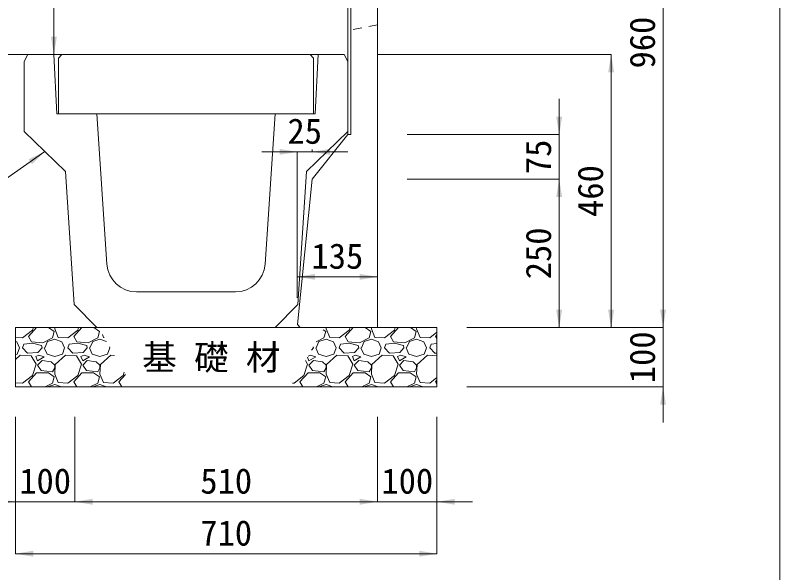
# Model space of a CAD drawing. Units: millimetres at full size, sheet at 1:20. Extents: x 201886 to 211886, y 860265 to 873235.
# Drawn here: x 206599 to 207886, y 871207 to 872146 of the extents above; entities that cross this region are included whole.
import ezdxf
from ezdxf.enums import TextEntityAlignment as Align

# ---------------------------------------------------------------- set-up
doc = ezdxf.new("R2010")
doc.units = ezdxf.units.MM
doc.header["$LTSCALE"] = 20
doc.linetypes.add('USER1', pattern=[1.35, 0.75, -0.6])
for name, color, linetype, lineweight in [('0_2', 7, 'Continuous', 20), ('UKパネル', 2, 'Continuous', 20), ('ハッチング', 7, 'Continuous', 5), ('図枠', 5, 'Continuous', 13), ('寸法線', 7, 'Continuous', 13), ('引出線', 4, 'Continuous', 13), ('本体', 2, 'Continuous', 13)]:
    doc.layers.add(name, color=color, linetype=linetype, lineweight=lineweight)
doc.layers.add('文字', color=7, linetype='Continuous')
doc.styles.add('ＭＳ ゴシック', font='')
doc.styles.get('ＭＳ ゴシック').set_extended_font_data('MS Gothic')

# ---------------------------------------------------------------- blocks, each defined once
blk = doc.blocks.new('filled_arrow')
at = {"color": 0, "linetype": 'Continuous', "lineweight": -2}
blk.add_solid([(7.5, 1.25), (0, 0), (7.5, -1.25)], dxfattribs=at)

msp = doc.modelspace()

# ---------------------------------------------------------------- linework, layer by layer
at = {"layer": '0_2'}
for p, q in [((206619.85, 872079.85), (206067.78, 872079.85)), ((206599.1, 871619.85), (207309.1, 871619.85)), ((206599.1, 871519.85), (206599.1, 871619.85)), ((207309.1, 871519.85), (207309.1, 871619.85)), ((206599.1, 871519.85), (207309.1, 871519.85))]:
    msp.add_line(p, q, dxfattribs=at)
at = {"layer": 'UKパネル', "color": 4, "lineweight": 5}
for p, q in [((207163.85, 872579.85), (207163.85, 871944.85)), ((207163.85, 871944.85), (207158.85, 871944.85))]:
    msp.add_line(p, q, dxfattribs=at)
at = {"layer": 'UKパネル'}
for p, q in [((207208.85, 872579.85), (207208.85, 871619.85)), ((207158.85, 872574.85), (207158.85, 871944.85)), ((207158.85, 872139.85), (207158.85, 871959.85)), ((207098.85, 871869.85), (207158.85, 871944.85)), ((207074.35, 871624.83), (207098.85, 871869.85)), ((207074.35, 871624.83), (207078.85, 871619.85)), ((207078.85, 871619.85), (207208.85, 871619.85))]:
    msp.add_line(p, q, dxfattribs=at)
at = {"layer": 'UKパネル', "linetype": 'USER1', "lineweight": 9}
msp.add_line((207208.85, 872129.85), (207158.85, 872119.85), dxfattribs=at)
at = {"layer": 'ハッチング'}
for p, q in [((206611.09, 871602.57), (206627.85, 871615.52)), ((206620.99, 871604.86), (206634.49, 871619.85)), ((206627.85, 871615.52), (206629.24, 871619.85)), ((206654.87, 871619.85), (206664.43, 871613.24)), ((206664.43, 871613.24), (206661.38, 871602.57)), ((206665.28, 871619.85), (206665.19, 871617.81)), ((206665.19, 871617.81), (206671.28, 871603.33)), ((206687.29, 871602.57), (206704.05, 871615.52)), ((206697.19, 871604.86), (206710.69, 871619.85)), ((206704.05, 871615.52), (206705.44, 871619.85)), ((206731.07, 871619.85), (206740.63, 871613.24)), ((206740.63, 871613.24), (206737.58, 871602.57)), ((207117.39, 871616.17), (207121.63, 871613.24)), ((207121.63, 871613.24), (207118.58, 871602.57)), ((207122.48, 871619.85), (207122.39, 871617.81)), ((207122.39, 871617.81), (207128.48, 871603.33)), ((207144.49, 871602.57), (207161.25, 871615.52)), ((207154.39, 871604.86), (207167.89, 871619.85)), ((207161.25, 871615.52), (207162.64, 871619.85)), ((207188.27, 871619.85), (207197.83, 871613.24)), ((207197.83, 871613.24), (207194.78, 871602.57)), ((207198.68, 871619.85), (207198.59, 871617.81)), ((207198.59, 871617.81), (207204.68, 871603.33)), ((207220.69, 871602.57), (207237.45, 871615.52)), ((207230.59, 871604.86), (207244.09, 871619.85)), ((207237.45, 871615.52), (207238.84, 871619.85)), ((207264.47, 871619.85), (207274.03, 871613.24)), ((207274.03, 871613.24), (207270.98, 871602.57)), ((207274.88, 871619.85), (207274.79, 871617.81)), ((207274.79, 871617.81), (207280.88, 871603.33)), ((207296.89, 871602.57), (207309.1, 871612.01)), ((206599.1, 871603.14), (206611.09, 871602.57)), ((206626.33, 871595.71), (206620.99, 871604.86)), ((206661.38, 871602.57), (206645.38, 871594.19)), ((206653, 871596.47), (206665.19, 871600.28)), ((206665.19, 871600.28), (206677.38, 871595.71)), ((206671.28, 871603.33), (206687.29, 871602.57)), ((206702.53, 871595.71), (206697.19, 871604.86)), ((206737.58, 871602.57), (206721.58, 871594.19)), ((206729.2, 871596.47), (206741.39, 871600.28)), ((206741.39, 871600.28), (206752.35, 871596.17)), ((206745.51, 871608.02), (206747.48, 871603.33)), ((206747.48, 871603.33), (206748.24, 871603.3)), ((207118.58, 871602.57), (207105.62, 871595.78)), ((207110.2, 871596.47), (207122.39, 871600.28)), ((207122.39, 871600.28), (207134.58, 871595.71)), ((207128.48, 871603.33), (207144.49, 871602.57)), ((207159.73, 871595.71), (207154.39, 871604.86)), ((207194.78, 871602.57), (207178.78, 871594.19)), ((207186.4, 871596.47), (207198.59, 871600.28)), ((207198.59, 871600.28), (207210.78, 871595.71)), ((207204.68, 871603.33), (207220.69, 871602.57)), ((207235.93, 871595.71), (207230.59, 871604.86)), ((207270.98, 871602.57), (207254.98, 871594.19)), ((207262.6, 871596.47), (207274.79, 871600.28)), ((207274.79, 871600.28), (207286.98, 871595.71)), ((207280.88, 871603.33), (207296.89, 871602.57)), ((207306.79, 871604.86), (207309.1, 871607.42)), ((207309.1, 871600.9), (207306.79, 871604.86)), ((206599.1, 871596.49), (206601.18, 871595.71)), ((206601.18, 871595.71), (206605.75, 871585.81)), ((206601.94, 871575.14), (206605.75, 871585.81)), ((206611.09, 871585.81), (206613.37, 871591.9)), ((206619.47, 871576.66), (206611.09, 871585.81)), ((206627.85, 871593.43), (206613.37, 871591.9)), ((206645.38, 871594.19), (206626.33, 871595.71)), ((206643.09, 871589.62), (206627.85, 871593.43)), ((206643.85, 871585.81), (206636.99, 871578.19)), ((206643.85, 871585.81), (206643.09, 871589.62)), ((206647.66, 871585.81), (206652.23, 871575.14)), ((206648.42, 871585.81), (206653, 871596.47)), ((206677.38, 871595.71), (206681.95, 871585.81)), ((206678.14, 871575.14), (206681.95, 871585.81)), ((206687.29, 871585.81), (206689.57, 871591.9)), ((206695.67, 871576.66), (206687.29, 871585.81)), ((206704.05, 871593.43), (206689.57, 871591.9)), ((206721.58, 871594.19), (206702.53, 871595.71)), ((206719.29, 871589.62), (206704.05, 871593.43)), ((206720.05, 871585.81), (206713.19, 871578.19)), ((206720.05, 871585.81), (206719.29, 871589.62)), ((206723.86, 871585.81), (206728.43, 871575.14)), ((206724.62, 871585.81), (206729.2, 871596.47)), ((206754.34, 871575.14), (206758.15, 871585.81)), ((206757.42, 871587.38), (206758.15, 871585.81)), ((207101.05, 871585.81), (207097.73, 871582.12)), ((207101.05, 871585.81), (207100.75, 871587.34)), ((207104.86, 871585.81), (207109.43, 871575.14)), ((207105.62, 871585.81), (207110.2, 871596.47)), ((207134.58, 871595.71), (207139.15, 871585.81)), ((207135.34, 871575.14), (207139.15, 871585.81)), ((207144.49, 871585.81), (207146.77, 871591.9)), ((207152.87, 871576.66), (207144.49, 871585.81)), ((207161.25, 871593.43), (207146.77, 871591.9)), ((207178.78, 871594.19), (207159.73, 871595.71)), ((207176.49, 871589.62), (207161.25, 871593.43)), ((207177.25, 871585.81), (207170.39, 871578.19)), ((207177.25, 871585.81), (207176.49, 871589.62)), ((207181.06, 871585.81), (207185.63, 871575.14)), ((207181.82, 871585.81), (207186.4, 871596.47)), ((207210.78, 871595.71), (207215.35, 871585.81)), ((207211.54, 871575.14), (207215.35, 871585.81)), ((207220.69, 871585.81), (207222.97, 871591.9)), ((207229.07, 871576.66), (207220.69, 871585.81)), ((207237.45, 871593.43), (207222.97, 871591.9)), ((207254.98, 871594.19), (207235.93, 871595.71)), ((207252.69, 871589.62), (207237.45, 871593.43)), ((207253.45, 871585.81), (207246.59, 871578.19)), ((207253.45, 871585.81), (207252.69, 871589.62)), ((207257.26, 871585.81), (207261.83, 871575.14)), ((207258.02, 871585.81), (207262.6, 871596.47)), ((207286.98, 871595.71), (207291.55, 871585.81)), ((207287.74, 871575.14), (207291.55, 871585.81)), ((207296.89, 871585.81), (207299.17, 871591.9)), ((207305.27, 871576.66), (207296.89, 871585.81)), ((207309.1, 871592.95), (207299.17, 871591.9)), ((206599.1, 871574.3), (206601.94, 871575.14)), ((206607.28, 871573.61), (206599.1, 871566.15)), ((206625.56, 871572.09), (206607.28, 871573.61)), ((206636.99, 871578.19), (206619.47, 871576.66)), ((206633.95, 871558.37), (206625.56, 871572.09)), ((206638.52, 871573.61), (206633.18, 871571.33)), ((206633.18, 871571.33), (206636.23, 871563.71)), ((206647.66, 871570.57), (206638.52, 871573.61)), ((206652.23, 871575.14), (206665.19, 871571.33)), ((206665.19, 871571.33), (206678.14, 871575.14)), ((206683.48, 871573.61), (206665.95, 871557.61)), ((206701.76, 871572.09), (206683.48, 871573.61)), ((206713.19, 871578.19), (206695.67, 871576.66)), ((206710.15, 871558.37), (206701.76, 871572.09)), ((206714.72, 871573.61), (206709.38, 871571.33)), ((206709.38, 871571.33), (206712.43, 871563.71)), ((206723.86, 871570.57), (206714.72, 871573.61)), ((206728.43, 871575.14), (206741.39, 871571.33)), ((206741.39, 871571.33), (206754.34, 871575.14)), ((206759.68, 871573.61), (206742.15, 871557.61)), ((206765.66, 871573.12), (206759.68, 871573.61)), ((207095.72, 871573.61), (207091.87, 871571.97)), ((207104.86, 871570.57), (207095.72, 871573.61)), ((207109.43, 871575.14), (207122.39, 871571.33)), ((207122.39, 871571.33), (207135.34, 871575.14)), ((207140.68, 871573.61), (207123.15, 871557.61)), ((207158.96, 871572.09), (207140.68, 871573.61)), ((207170.39, 871578.19), (207152.87, 871576.66)), ((207167.35, 871558.37), (207158.96, 871572.09)), ((207171.92, 871573.61), (207166.58, 871571.33)), ((207166.58, 871571.33), (207169.63, 871563.71)), ((207181.06, 871570.57), (207171.92, 871573.61)), ((207185.63, 871575.14), (207198.59, 871571.33)), ((207198.59, 871571.33), (207211.54, 871575.14)), ((207216.88, 871573.61), (207199.35, 871557.61)), ((207235.16, 871572.09), (207216.88, 871573.61)), ((207246.59, 871578.19), (207229.07, 871576.66)), ((207243.55, 871558.37), (207235.16, 871572.09)), ((207248.12, 871573.61), (207242.78, 871571.33)), ((207242.78, 871571.33), (207245.83, 871563.71)), ((207257.26, 871570.57), (207248.12, 871573.61)), ((207261.83, 871575.14), (207274.79, 871571.33)), ((207274.79, 871571.33), (207287.74, 871575.14)), ((207293.08, 871573.61), (207275.55, 871557.61)), ((207309.1, 871572.28), (207293.08, 871573.61)), ((207309.1, 871577), (207305.27, 871576.66)), ((206627.85, 871539.32), (206633.95, 871558.37)), ((206636.23, 871563.71), (206647.66, 871570.57)), ((206643.85, 871564.47), (206636.23, 871556.85)), ((206659.09, 871562.18), (206643.85, 871564.47)), ((206665.19, 871556.85), (206659.09, 871562.18)), ((206704.05, 871539.32), (206710.15, 871558.37)), ((206712.43, 871563.71), (206723.86, 871570.57)), ((206720.05, 871564.47), (206712.43, 871556.85)), ((206735.29, 871562.18), (206720.05, 871564.47)), ((206741.39, 871556.85), (206735.29, 871562.18)), ((207085.05, 871539.32), (207091.15, 871558.37)), ((207091.15, 871558.37), (207087.48, 871564.37)), ((207090.84, 871570.18), (207093.43, 871563.71)), ((207093.43, 871563.71), (207104.86, 871570.57)), ((207101.05, 871564.47), (207093.43, 871556.85)), ((207116.29, 871562.18), (207101.05, 871564.47)), ((207122.39, 871556.85), (207116.29, 871562.18)), ((207161.25, 871539.32), (207167.35, 871558.37)), ((207169.63, 871563.71), (207181.06, 871570.57)), ((207177.25, 871564.47), (207169.63, 871556.85)), ((207192.49, 871562.18), (207177.25, 871564.47)), ((207198.59, 871556.85), (207192.49, 871562.18)), ((207237.45, 871539.32), (207243.55, 871558.37)), ((207245.83, 871563.71), (207257.26, 871570.57)), ((207253.45, 871564.47), (207245.83, 871556.85)), ((207268.69, 871562.18), (207253.45, 871564.47)), ((207274.79, 871556.85), (207268.69, 871562.18)), ((206636.23, 871556.85), (206642.33, 871547.71)), ((206642.33, 871547.71), (206661.38, 871545.42)), ((206661.38, 871545.42), (206665.19, 871552.28)), ((206665.95, 871557.61), (206665.19, 871541.61)), ((206665.19, 871552.28), (206665.19, 871556.85)), ((206712.43, 871556.85), (206718.53, 871547.71)), ((206718.53, 871547.71), (206737.58, 871545.42)), ((206737.58, 871545.42), (206741.39, 871552.28)), ((206742.15, 871557.61), (206741.39, 871541.61)), ((206741.39, 871552.28), (206741.39, 871556.85)), ((207093.43, 871556.85), (207099.53, 871547.71)), ((207099.53, 871547.71), (207118.58, 871545.42)), ((207118.58, 871545.42), (207122.39, 871552.28)), ((207123.15, 871557.61), (207122.39, 871541.61)), ((207122.39, 871552.28), (207122.39, 871556.85)), ((207169.63, 871556.85), (207175.73, 871547.71)), ((207175.73, 871547.71), (207194.78, 871545.42)), ((207194.78, 871545.42), (207198.59, 871552.28)), ((207199.35, 871557.61), (207198.59, 871541.61)), ((207198.59, 871552.28), (207198.59, 871556.85)), ((207245.83, 871556.85), (207251.93, 871547.71)), ((207251.93, 871547.71), (207270.98, 871545.42)), ((207270.98, 871545.42), (207274.79, 871552.28)), ((207275.55, 871557.61), (207274.79, 871541.61)), ((207274.79, 871552.28), (207274.79, 871556.85)), ((206611.09, 871526.37), (206627.85, 871539.32)), ((206620.99, 871528.66), (206634.71, 871543.9)), ((206634.71, 871543.9), (206654.52, 871543.9)), ((206654.52, 871543.9), (206664.43, 871537.04)), ((206664.43, 871537.04), (206661.38, 871526.37)), ((206665.19, 871541.61), (206671.28, 871527.13)), ((206687.29, 871526.37), (206704.05, 871539.32)), ((206697.19, 871528.66), (206710.91, 871543.9)), ((206710.91, 871543.9), (206730.72, 871543.9)), ((206730.72, 871543.9), (206740.63, 871537.04)), ((206740.63, 871537.04), (206737.58, 871526.37)), ((206741.39, 871541.61), (206747.48, 871527.13)), ((206763.49, 871526.37), (206780.25, 871539.32)), ((206773.39, 871528.66), (206784.32, 871540.8)), ((206780.25, 871539.32), (206782, 871544.81)), ((207068.29, 871526.37), (207085.05, 871539.32)), ((207078.19, 871528.66), (207091.91, 871543.9)), ((207091.91, 871543.9), (207111.72, 871543.9)), ((207111.72, 871543.9), (207121.63, 871537.04)), ((207121.63, 871537.04), (207118.58, 871526.37)), ((207122.39, 871541.61), (207128.48, 871527.13)), ((207144.49, 871526.37), (207161.25, 871539.32)), ((207154.39, 871528.66), (207168.11, 871543.9)), ((207168.11, 871543.9), (207187.92, 871543.9)), ((207187.92, 871543.9), (207197.83, 871537.04)), ((207197.83, 871537.04), (207194.78, 871526.37)), ((207198.59, 871541.61), (207204.68, 871527.13)), ((207220.69, 871526.37), (207237.45, 871539.32)), ((207230.59, 871528.66), (207244.31, 871543.9)), ((207244.31, 871543.9), (207264.12, 871543.9)), ((207264.12, 871543.9), (207274.03, 871537.04)), ((207274.03, 871537.04), (207270.98, 871526.37)), ((207274.79, 871541.61), (207280.88, 871527.13)), ((207296.89, 871526.37), (207309.1, 871535.81)), ((206599.1, 871526.94), (206611.09, 871526.37)), ((206599.1, 871520.29), (206600.27, 871519.85)), ((206626.13, 871519.85), (206620.99, 871528.66)), ((206661.38, 871526.37), (206648.94, 871519.85)), ((206652.82, 871519.85), (206653, 871520.27)), ((206653, 871520.27), (206665.19, 871524.08)), ((206665.19, 871524.08), (206676.47, 871519.85)), ((206671.28, 871527.13), (206687.29, 871526.37)), ((206702.33, 871519.85), (206697.19, 871528.66)), ((206737.58, 871526.37), (206725.14, 871519.85)), ((206729.02, 871519.85), (206729.2, 871520.27)), ((206729.2, 871520.27), (206741.39, 871524.08)), ((206741.39, 871524.08), (206752.67, 871519.85)), ((206747.48, 871527.13), (206763.49, 871526.37)), ((206778.53, 871519.85), (206773.39, 871528.66)), ((207065.62, 871526.5), (207068.29, 871526.37)), ((207083.33, 871519.85), (207078.19, 871528.66)), ((207118.58, 871526.37), (207106.14, 871519.85)), ((207110.02, 871519.85), (207110.2, 871520.27)), ((207110.2, 871520.27), (207122.39, 871524.08)), ((207122.39, 871524.08), (207133.67, 871519.85)), ((207128.48, 871527.13), (207144.49, 871526.37)), ((207159.53, 871519.85), (207154.39, 871528.66)), ((207194.78, 871526.37), (207182.34, 871519.85)), ((207186.22, 871519.85), (207186.4, 871520.27)), ((207186.4, 871520.27), (207198.59, 871524.08)), ((207198.59, 871524.08), (207209.87, 871519.85)), ((207204.68, 871527.13), (207220.69, 871526.37)), ((207235.73, 871519.85), (207230.59, 871528.66)), ((207270.98, 871526.37), (207258.54, 871519.85)), ((207262.42, 871519.85), (207262.6, 871520.27)), ((207262.6, 871520.27), (207274.79, 871524.08)), ((207274.79, 871524.08), (207286.07, 871519.85)), ((207280.88, 871527.13), (207296.89, 871526.37)), ((207306.79, 871528.66), (207309.1, 871531.22)), ((207309.1, 871524.7), (207306.79, 871528.66))]:
    msp.add_line(p, q, dxfattribs=at)
at = {"layer": '図枠'}
msp.add_line((207886.35, 872977.81), (207886.35, 867477.81), dxfattribs=at)
at = {"layer": '寸法線'}
for p, q in [((206663.85, 872079.85), (206663.85, 872579.85)), ((207689.89, 871619.85), (207689.89, 872579.85)), ((207108.85, 872079.85), (206663.85, 872079.85)), ((207208.85, 872079.85), (207602.39, 872079.85)), ((207602.39, 871619.85), (207602.39, 872079.85)), ((207514.89, 871809.85), (207514.89, 872004.85)), ((207258.85, 871944.85), (207514.89, 871944.85)), ((207098.85, 871915.78), (207098.85, 871919.85)), ((207013.85, 871915.78), (207158.85, 871915.78)), ((207073.85, 871669.85), (207073.85, 871915.78)), ((207258.85, 871869.85), (207514.89, 871869.85)), ((207258.85, 871869.85), (207514.89, 871869.85)), ((207514.89, 871619.85), (207514.89, 871869.85)), ((207073.85, 871705.31), (207208.85, 871705.31)), ((207073.85, 871669.85), (207073.85, 871705.31)), ((207208.85, 871669.85), (207208.85, 871705.31)), ((207689.89, 871679.85), (207689.89, 871459.85)), ((207359.1, 871619.85), (207689.89, 871619.85)), ((207359.1, 871619.85), (207514.89, 871619.85)), ((207359.1, 871619.85), (207602.39, 871619.85)), ((207359.1, 871619.85), (207689.89, 871619.85)), ((207359.1, 871519.85), (207689.89, 871519.85)), ((206599.1, 871469.85), (206599.1, 871326.56)), ((206599.1, 871469.85), (206599.1, 871239.06)), ((206699.1, 871469.85), (206699.1, 871326.56)), ((206699.1, 871469.85), (206699.1, 871326.56)), ((207209.1, 871469.85), (207209.1, 871326.56)), ((207209.1, 871469.85), (207209.1, 871326.56)), ((207309.1, 871469.85), (207309.1, 871326.56)), ((207309.1, 871469.85), (207309.1, 871239.06)), ((206539.1, 871326.56), (206759.1, 871326.56)), ((206699.1, 871326.56), (207209.1, 871326.56)), ((207149.1, 871326.56), (207369.1, 871326.56)), ((206599.1, 871239.06), (207309.1, 871239.06))]:
    msp.add_line(p, q, dxfattribs=at)
at = {"layer": '引出線', "lineweight": 9}
msp.add_lwpolyline([(206648.6, 871916.42), (206418.93, 871755.06), (206409.91, 871755.06), (206061.83, 871755.06)], dxfattribs=at)
at = {"layer": '本体'}
for p, q in [((206619.85, 872079.85), (206613.85, 872067.85)), ((206619.85, 872079.85), (206663.85, 872079.85)), ((206663.85, 872079.85), (206668.85, 871979.85)), ((207108.85, 872079.85), (207103.85, 871979.85)), ((207152.85, 872079.85), (207108.85, 872079.85)), ((207152.85, 872079.85), (207158.85, 872067.85)), ((206613.85, 871949.98), (206613.85, 872067.85)), ((207158.85, 871949.98), (207158.85, 872067.85)), ((206668.85, 871979.85), (206736.35, 871979.85)), ((206736.35, 871979.85), (206753.24, 871726.53)), ((207036.35, 871979.85), (207019.46, 871726.53)), ((207103.85, 871979.85), (207036.35, 871979.85)), ((206683.35, 871882.85), (206613.85, 871949.98)), ((207089.35, 871882.85), (207158.85, 871949.98)), ((206683.35, 871882.85), (206697.72, 871658.49)), ((207089.35, 871882.85), (207074.98, 871658.49)), ((206803.12, 871679.85), (206969.57, 871679.85)), ((206736.35, 871619.85), (206697.72, 871658.49)), ((207036.35, 871619.85), (207074.98, 871658.49)), ((206736.35, 871619.85), (207036.35, 871619.85))]:
    msp.add_line(p, q, dxfattribs=at)
at = {"layer": '本体', "lineweight": 20}
msp.add_lwpolyline([(206671.35, 871979.85), (206671.35, 872073.85), (206677.35, 872079.85), (207095.35, 872079.85), (207101.35, 872073.85), (207101.35, 871979.85)], close=True, dxfattribs=at)
at = {"layer": '本体'}
for centre, start, end in [((206803.12, 871729.85), 183.81407, 270), ((206969.57, 871729.85), 270, 356.18593)]:
    msp.add_arc(centre, 50, start, end, dxfattribs=at)

# ---------------------------------------------------------------- block references
at = {"layer": '寸法線', "xscale": 4, "yscale": 4}
for p, rotation in [((206663.85, 872079.85), 90), ((207602.39, 872079.85), 270), ((207514.89, 871944.85), 90), ((207073.85, 871915.78), 180), ((207514.89, 871869.85), 270), ((207514.89, 871869.85), 270), ((207208.85, 871705.31), 180), ((207514.89, 871619.85), 90), ((207602.39, 871619.85), 90), ((207689.89, 871619.85), 90), ((207689.89, 871619.85), 90), ((207689.89, 871519.85), 270), ((206599.1, 871326.56), 180), ((207209.1, 871326.56), 180), ((207209.1, 871326.56), 180), ((207309.1, 871239.06), 180)]:
    msp.add_blockref('filled_arrow', p, dxfattribs=dict(at, rotation=rotation))
for p in [(207098.85, 871915.78), (207073.85, 871705.31), (206699.1, 871326.56), (206699.1, 871326.56), (207309.1, 871326.56), (206599.1, 871239.06)]:
    msp.add_blockref('filled_arrow', p, dxfattribs=at)
at = {"layer": '引出線', "lineweight": 9, "xscale": 4, "yscale": 4, "rotation": 215.1}
msp.add_blockref('filled_arrow', (206648.6, 871916.42), dxfattribs=at)

# ---------------------------------------------------------------- texts
at = {"layer": '寸法線', "style": 'ＭＳ ゴシック'}
for s, p in [('960', (207654.89, 872099.85)), ('75', (207479.89, 871907.35)), ('460', (207567.39, 871849.85)), ('250', (207479.89, 871744.85)), ('100', (207654.89, 871569.85))]:
    msp.add_text(s, height=42.72, rotation=90, dxfattribs=at).set_placement(p, align=Align.MIDDLE_CENTER)
for s, p in [('25', (207086.35, 871950.78)), ('135', (207141.35, 871740.31)), ('100', (206649.1, 871361.56)), ('510', (206954.1, 871361.56)), ('100', (207259.1, 871361.56)), ('710', (206954.1, 871274.06))]:
    msp.add_text(s, height=42.72, dxfattribs=at).set_placement(p, align=Align.MIDDLE_CENTER)
at = {"layer": '文字', "style": 'ＭＳ ゴシック'}
msp.add_text('基 礎 材', height=42.72, dxfattribs=at).set_placement((206929.1, 871569.85), align=Align.MIDDLE_CENTER)

doc.saveas('drawing.dxf')
